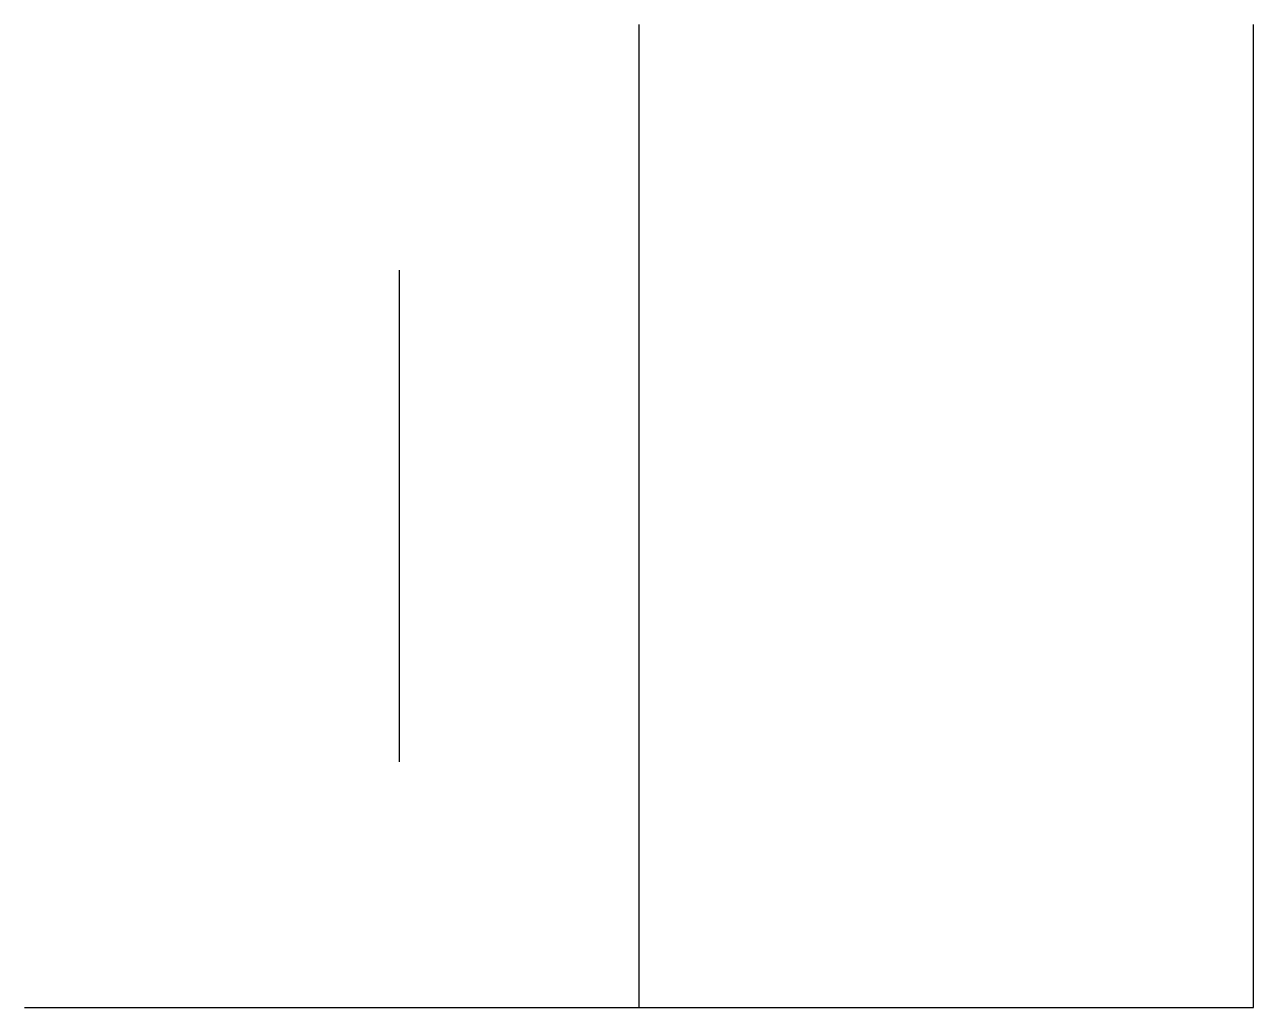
# Model space of a CAD drawing. Header units: metres. Extents: x 0 to 1000, y 0 to 800.
import ezdxf

# ---------------------------------------------------------------- set-up
doc = ezdxf.new("R2010")
doc.units = ezdxf.units.M
for name, color, linetype in [('기둥-1F', 7, 'Continuous'), ('외곽선', 7, 'Continuous'), ('축선', 3, 'Continuous')]:
    doc.layers.add(name, color=color, linetype=linetype)

msp = doc.modelspace()

# ---------------------------------------------------------------- linework, layer by layer
at = {"layer": '기둥-1F', "color": 7}
msp.add_line((305, 200), (305, 600), dxfattribs=at)
at = {"layer": '외곽선', "color": 7}
for p, q in [((1000, 0), (1000, 800)), ((0, 0), (1000, 0))]:
    msp.add_line(p, q, dxfattribs=at)
at = {"layer": '축선', "color": 3}
msp.add_line((500, 0), (500, 800), dxfattribs=at)

doc.saveas('drawing.dxf')
